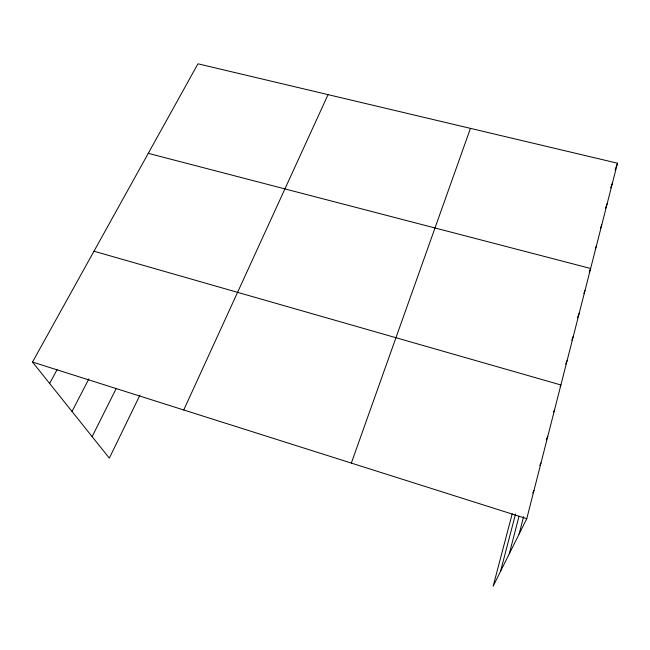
<?xml version="1.0" encoding="UTF-8"?>
<svg xmlns="http://www.w3.org/2000/svg" width="650" height="650" viewBox="0 0 650 650"><rect width="100%" height="100%" fill="white"/><g stroke="black" fill="none" stroke-linecap="round" stroke-linejoin="round"><path stroke-width="0.97" d="M512.224 513.744L493.147 586.194L526.768 518.684L617.5 163.207L197.957 63.806L32.5 362.05L109.338 458.152L139.937 395.119M519.122 534.032L523.591 516.669M509.275 553.816L519.041 516.181M500.524 571.366L515.531 514.044M351.333 463.093L470.446 128.367M615.087 169.853L617.5 163.207M610.691 187.858L612.398 183.202M605.418 208.414L607.165 203.702M600.413 228.418L601.794 224.738M595.229 249.113L596.286 246.326M589.192 272.236L590.631 268.483L148.281 153.343M583.887 293.394L584.992 290.566M577.403 317.793L579.207 313.227M571.789 340.161L573.267 336.497M565.663 364.073L567.174 360.401M560.129 386.799L560.901 384.963L93.99 251.217M553.67 412.035L554.458 410.215M546.227 439.798L547.828 436.174M183.739 409.979L328.063 94.632M539.784 465.571L541.011 462.889M532.74 493.009L533.991 490.376M92.129 436.629L116.131 388.668M72.004 411.458L88.896 378.852M49.627 383.476L57.078 369.647M32.5 362.05L526.768 518.684"/></g></svg>
